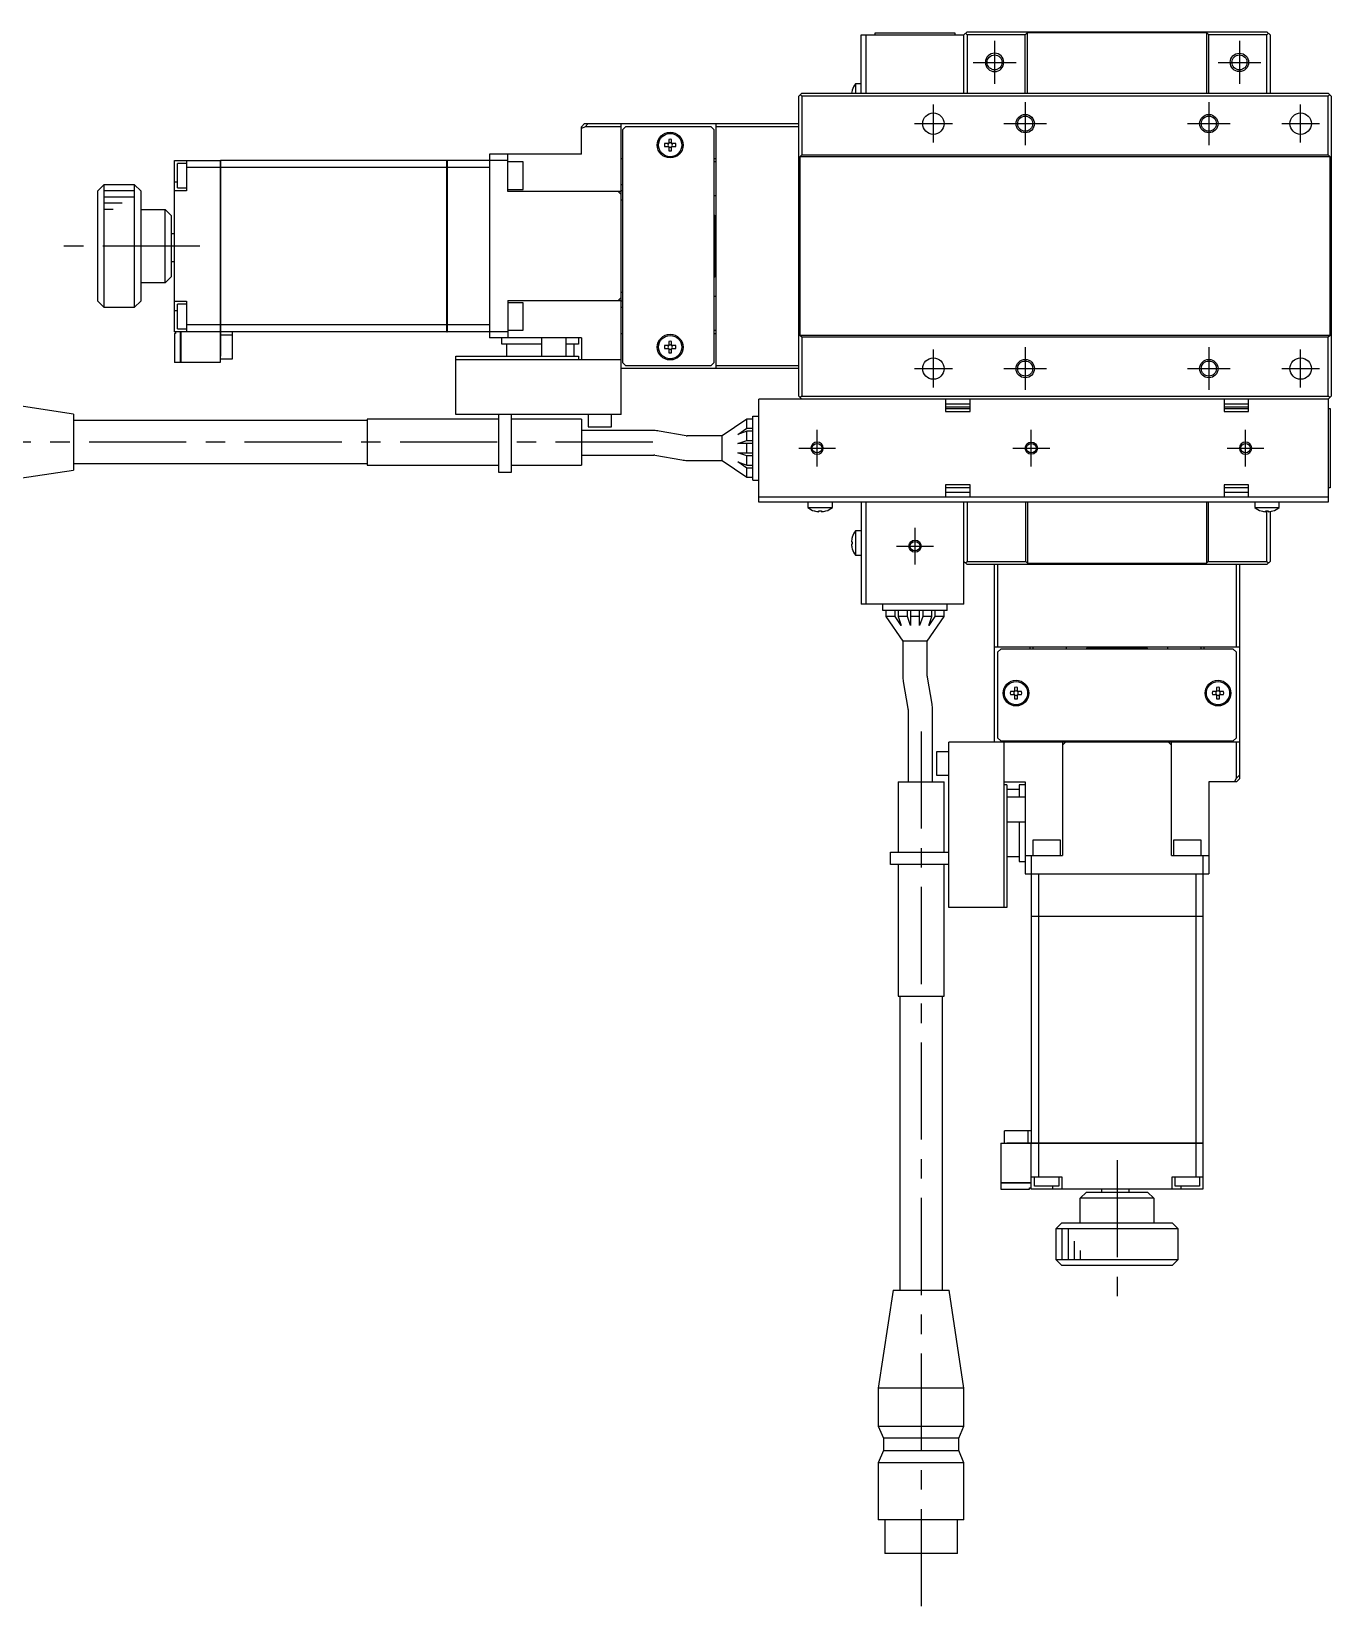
# Model space of a CAD drawing. Extents: x -2 to 723, y -8 to 429.
# Drawn here: x 511.2 to 723.5, y 86.6 to 345.8 of the extents above; entities that cross this region are included whole.
import ezdxf

# ---------------------------------------------------------------- set-up
doc = ezdxf.new("R2010")
doc.units = 0
doc.header["$LTSCALE"] = 0.5
doc.linetypes.add('CENTER', pattern=[50.8, 31.75, -6.35, 6.35, -6.35])
for name, color, linetype in [('MSM_CENTER', 1, 'CENTER'), ('MSM_CONTINUOUS', 7, 'CONTINUOUS'), ('MSM_NARROW', 5, 'CONTINUOUS')]:
    doc.layers.add(name, color=color, linetype=linetype)

msp = doc.modelspace()

# ---------------------------------------------------------------- linework, layer by layer
at = {"layer": 'MSM_CENTER'}
for p, q in [((668.47, 344.3), (668.47, 337.3)), ((708.47, 344.3), (708.47, 337.3)), ((664.97, 340.8), (671.97, 340.8)), ((704.97, 340.8), (711.97, 340.8)), ((658.47, 327.7), (658.47, 333.9)), ((673.47, 334.3), (673.47, 327.3)), ((703.47, 334.3), (703.47, 327.3)), ((718.47, 327.7), (718.47, 333.9)), ((655.37, 330.8), (661.57, 330.8)), ((669.97, 330.8), (676.97, 330.8)), ((699.97, 330.8), (706.97, 330.8)), ((715.37, 330.8), (721.57, 330.8)), ((538.65, 310.8), (514.57, 310.8)), ((658.47, 287.7), (658.47, 293.9)), ((673.47, 294.3), (673.47, 287.3)), ((703.47, 294.3), (703.47, 287.3)), ((718.47, 287.7), (718.47, 293.9)), ((655.37, 290.8), (661.57, 290.8)), ((669.97, 290.8), (676.97, 290.8)), ((699.97, 290.8), (706.97, 290.8)), ((715.37, 290.8), (721.57, 290.8)), ((639.47, 274.8), (639.47, 280.8)), ((674.47, 274.8), (674.47, 280.8)), ((709.47, 274.8), (709.47, 280.8)), ((612.62, 278.8), (467.44, 278.8)), ((636.47, 277.8), (642.47, 277.8)), ((671.47, 277.8), (677.47, 277.8)), ((706.47, 277.8), (712.47, 277.8)), ((655.47, 258.8), (655.47, 264.8)), ((652.47, 261.8), (658.47, 261.8)), ((656.47, 231.55), (656.47, 86.55)), ((688.47, 161.55), (688.47, 136.55))]:
    msp.add_line(p, q, dxfattribs=at)
at = {"layer": 'MSM_CONTINUOUS'}
for p, q in [((646.67, 345.3), (663.47, 345.3)), ((646.67, 335.8), (646.67, 345.3)), ((647.47, 335.8), (647.47, 345.3)), ((648.97, 345.6), (661.97, 345.6)), ((648.97, 345.3), (648.97, 345.6)), ((661.97, 345.6), (661.97, 345.3)), ((663.97, 345.8), (663.47, 345.3)), ((663.47, 335.8), (663.47, 345.3)), ((663.97, 345.3), (663.72, 345.55)), ((663.97, 345.8), (712.97, 345.8)), ((673.47, 345.3), (663.97, 345.3)), ((663.97, 345.3), (663.97, 335.8)), ((673.47, 345.3), (673.77, 345.6)), ((673.47, 335.8), (673.47, 345.3)), ((703.17, 345.6), (673.77, 345.6)), ((673.77, 345.6), (673.77, 335.8)), ((703.17, 345.6), (703.47, 345.3)), ((703.17, 335.8), (703.17, 345.6)), ((712.97, 345.3), (703.47, 345.3)), ((703.47, 335.8), (703.47, 345.3)), ((713.47, 345.3), (712.97, 345.8)), ((713.22, 345.55), (712.97, 345.3)), ((712.97, 335.8), (712.97, 345.3)), ((713.47, 345.3), (713.47, 335.8)), ((645.77, 337.3), (645.77, 335.8)), ((646.67, 337.3), (645.77, 337.3)), ((636.97, 335.8), (636.47, 335.3)), ((636.47, 286.3), (636.47, 335.3)), ((636.72, 335.55), (636.97, 335.3)), ((636.97, 335.8), (722.97, 335.8)), ((722.97, 335.3), (636.97, 335.3)), ((636.97, 335.3), (636.97, 325.7)), ((645.21, 336.25), (645.21, 336.23)), ((723.47, 335.3), (722.97, 335.8)), ((722.97, 335.3), (723.22, 335.55)), ((722.97, 325.7), (722.97, 335.3)), ((723.47, 335.3), (723.47, 286.3)), ((600.97, 330.3), (601.47, 330.8)), ((601.58, 330.3), (600.97, 330)), ((600.97, 325.8), (600.97, 330.3)), ((601.47, 330.8), (636.47, 330.8)), ((602.08, 330.8), (601.58, 330.3)), ((607.47, 330.3), (601.58, 330.3)), ((607.47, 283.3), (607.47, 330.8)), ((608.17, 330.3), (607.67, 329.8)), ((607.67, 329.8), (607.67, 291.8)), ((622.17, 330.3), (608.17, 330.3)), ((622.67, 329.8), (622.17, 330.3)), ((622.67, 291.8), (622.67, 329.8)), ((622.97, 290.8), (622.97, 330.8)), ((636.47, 330.3), (622.97, 330.3)), ((615.23, 327.54), (614.55, 327.54)), ((614.55, 327.06), (615.23, 327.06)), ((615.23, 328.22), (615.23, 327.54)), ((615.23, 327.06), (615.23, 326.38)), ((615.71, 327.54), (615.71, 328.22)), ((616.39, 327.54), (615.71, 327.54)), ((615.71, 326.38), (615.71, 327.06)), ((615.71, 327.06), (616.39, 327.06)), ((534.47, 296.8), (534.47, 324.8)), ((534.47, 324.8), (541.97, 324.8)), ((536.47, 324.3), (534.97, 324.3)), ((534.97, 320.3), (534.97, 324.3)), ((536.47, 324.8), (536.47, 319.8)), ((541.97, 324.8), (541.97, 291.8)), ((541.97, 324.79), (542.02, 324.79)), ((578.97, 324.8), (542.02, 324.8)), ((542.02, 324.8), (542.02, 292.8)), ((578.97, 296.8), (578.97, 324.8)), ((578.97, 324.79), (579.02, 324.79)), ((579.02, 324.8), (579.02, 296.8)), ((588.97, 324.8), (579.02, 324.8)), ((585.97, 325.8), (585.97, 295.8)), ((600.97, 325.8), (585.97, 325.8)), ((588.97, 319.7), (588.97, 325.8)), ((591.47, 324.55), (588.97, 324.55)), ((591.47, 320.05), (591.47, 324.55)), ((607.67, 325.05), (607.47, 325.05)), ((622.97, 325.05), (622.67, 325.05)), ((622.97, 324.55), (622.67, 324.55)), ((636.67, 325.4), (636.97, 325.7)), ((636.67, 325.4), (636.67, 296.2)), ((723.27, 325.4), (636.67, 325.4)), ((636.97, 325.7), (722.97, 325.7)), ((722.97, 325.7), (723.27, 325.4)), ((723.27, 296.2), (723.27, 325.4)), ((541.97, 323.65), (536.47, 323.65)), ((541.97, 323.65), (542.02, 323.65)), ((578.97, 323.65), (542.02, 323.65)), ((578.97, 323.65), (579.02, 323.65)), ((585.97, 323.65), (579.02, 323.65)), ((522.97, 320.8), (521.97, 319.8)), ((521.97, 301.8), (521.97, 319.8)), ((522.97, 320.8), (522.97, 300.8)), ((527.97, 320.8), (522.97, 320.8)), ((527.97, 300.8), (527.97, 320.8)), ((528.97, 319.8), (527.97, 320.8)), ((528.97, 319.8), (528.97, 301.8)), ((534.47, 321.3), (534.97, 321.3)), ((536.47, 319.8), (534.47, 319.8)), ((534.97, 320.3), (536.47, 320.3)), ((588.97, 320.05), (591.47, 320.05)), ((607.47, 319.7), (588.97, 319.7)), ((606.97, 319.7), (607.47, 319.2)), ((607.67, 320.8), (607.47, 320.8)), ((607.67, 319.8), (607.47, 319.8)), ((622.67, 319.05), (622.97, 319.05)), ((528.97, 316.8), (532.97, 316.8)), ((533.97, 315.8), (532.97, 316.8)), ((532.97, 304.8), (532.97, 316.8)), ((607.67, 318.3), (607.47, 318.3)), ((533.97, 315.8), (533.97, 305.8)), ((622.77, 315.8), (622.67, 315.8)), ((622.77, 305.8), (622.77, 315.8)), ((622.97, 315.6), (622.77, 315.8)), ((534.47, 312.8), (533.97, 312.8)), ((533.97, 308.3), (534.47, 308.3)), ((622.77, 305.8), (622.97, 306)), ((532.97, 304.8), (528.97, 304.8)), ((532.97, 304.8), (533.97, 305.8)), ((622.67, 305.8), (622.77, 305.8)), ((521.97, 301.8), (522.97, 300.8)), ((522.97, 300.8), (527.97, 300.8)), ((527.97, 300.8), (528.97, 301.8)), ((534.47, 301.8), (536.47, 301.8)), ((534.97, 297.3), (534.97, 301.3)), ((536.47, 301.3), (534.97, 301.3)), ((536.47, 301.8), (536.47, 296.8)), ((588.97, 301.9), (607.47, 301.9)), ((588.97, 301.9), (588.97, 295.8)), ((591.47, 301.55), (588.97, 301.55)), ((591.47, 297.05), (591.47, 301.55)), ((607.47, 302.4), (606.97, 301.9)), ((607.47, 303.3), (607.67, 303.3)), ((607.67, 301.8), (607.47, 301.8)), ((607.47, 300.8), (607.67, 300.8)), ((622.97, 302.55), (622.67, 302.55)), ((534.47, 300.3), (534.97, 300.3)), ((541.97, 296.8), (534.47, 296.8)), ((534.67, 296.5), (534.47, 296.5)), ((534.47, 296.5), (534.47, 291.8)), ((534.67, 296.8), (534.67, 296.5)), ((534.97, 297.3), (536.47, 297.3)), ((535.47, 291.8), (535.47, 296.8)), ((535.52, 296.8), (535.52, 291.8)), ((541.97, 297.96), (536.47, 297.96)), ((541.97, 297.96), (542.02, 297.96)), ((541.97, 296.81), (542.02, 296.81)), ((578.97, 297.96), (542.02, 297.96)), ((578.97, 296.8), (542.02, 296.8)), ((542.02, 296.3), (543.97, 296.3)), ((543.97, 292.4), (543.97, 296.8)), ((578.97, 297.96), (579.02, 297.96)), ((578.97, 296.81), (579.02, 296.81)), ((585.97, 297.96), (579.02, 297.96)), ((588.97, 296.8), (579.02, 296.8)), ((600.97, 295.8), (585.97, 295.8)), ((587.97, 294.8), (587.97, 295.8)), ((588.97, 297.05), (591.47, 297.05)), ((594.47, 295.8), (594.47, 292.8)), ((598.47, 292.8), (598.47, 295.8)), ((600.47, 295.8), (600.47, 294.8)), ((600.97, 295.8), (600.97, 292.3)), ((607.47, 296.55), (607.67, 296.55)), ((622.67, 297.05), (622.97, 297.05)), ((622.67, 296.55), (622.97, 296.55)), ((636.97, 295.9), (636.67, 296.2)), ((723.27, 296.2), (636.67, 296.2)), ((636.97, 295.9), (636.97, 286.3)), ((722.97, 295.9), (636.97, 295.9)), ((723.27, 296.2), (722.97, 295.9)), ((722.97, 286.3), (722.97, 295.9)), ((594.47, 294.8), (587.97, 294.8)), ((588.72, 294.8), (588.72, 292.8)), ((600.47, 294.8), (598.47, 294.8)), ((599.72, 294.8), (599.72, 292.8)), ((615.23, 294.54), (614.55, 294.54)), ((614.55, 294.06), (615.23, 294.06)), ((615.23, 295.22), (615.23, 294.54)), ((615.23, 294.06), (615.23, 293.38)), ((615.71, 294.54), (615.71, 295.22)), ((616.39, 294.54), (615.71, 294.54)), ((615.71, 293.38), (615.71, 294.06)), ((615.71, 294.06), (616.39, 294.06)), ((535.47, 291.8), (534.47, 291.8)), ((535.47, 291.85), (535.52, 291.85)), ((541.97, 291.8), (535.52, 291.8)), ((542.02, 292.8), (541.97, 292.8)), ((541.97, 292.4), (543.97, 292.4)), ((580.47, 292.8), (600.47, 292.8)), ((580.47, 283.3), (580.47, 292.8)), ((580.47, 292.3), (607.47, 292.3)), ((600.47, 292.8), (600.47, 292.3)), ((636.47, 290.8), (607.47, 290.8)), ((607.67, 291.8), (608.17, 291.3)), ((608.17, 291.3), (622.17, 291.3)), ((622.17, 291.3), (622.67, 291.8)), ((622.97, 291.3), (636.47, 291.3)), ((517.97, 283.37), (501.97, 285.8)), ((722.97, 285.8), (629.97, 285.8)), ((629.97, 269), (629.97, 285.8)), ((636.47, 286.3), (636.97, 285.8)), ((636.97, 286.3), (636.72, 286.05)), ((636.97, 286.3), (722.97, 286.3)), ((660.47, 285.8), (660.47, 283.8)), ((664.47, 283.8), (664.47, 285.8)), ((705.97, 285.8), (705.97, 283.8)), ((709.97, 283.8), (709.97, 285.8)), ((723.22, 286.05), (722.97, 286.3)), ((722.97, 285.8), (723.47, 286.3)), ((722.97, 285.8), (722.97, 269)), ((517.97, 283.37), (517.97, 274.23)), ((607.47, 283.3), (580.47, 283.3)), ((587.47, 273.8), (587.47, 283.3)), ((589.47, 283.3), (589.47, 273.8)), ((602.07, 283.3), (602.07, 281.3)), ((605.87, 281.3), (605.87, 283.3)), ((628.97, 272.55), (628.97, 283.05)), ((628.97, 283.05), (629.97, 283.05)), ((664.47, 285), (660.47, 285)), ((664.47, 284.5), (660.47, 284.5)), ((660.47, 284.3), (664.47, 284.3)), ((660.47, 283.8), (664.47, 283.8)), ((709.97, 285), (705.97, 285)), ((709.97, 284.5), (705.97, 284.5)), ((705.97, 284.3), (709.97, 284.3)), ((705.97, 283.8), (709.97, 283.8)), ((722.97, 284.3), (723.27, 284.3)), ((723.27, 284.3), (723.27, 271.3)), ((565.97, 282.3), (517.97, 282.3)), ((565.97, 282.55), (565.97, 275.05)), ((587.47, 282.55), (565.97, 282.55)), ((600.97, 282.55), (589.47, 282.55)), ((600.97, 282.55), (600.97, 275.05)), ((612.78, 280.67), (600.97, 280.67)), ((602.07, 281.3), (605.87, 281.3)), ((618.06, 279.82), (613.65, 280.6)), ((627.97, 282.55), (623.97, 279.8)), ((626.52, 280.05), (627.97, 281.05)), ((627.97, 280.55), (626.52, 280.05)), ((628.97, 282.55), (627.97, 282.55)), ((627.97, 281.05), (627.97, 282.55)), ((627.97, 281.05), (628.97, 281.05)), ((628.97, 280.55), (627.97, 280.55)), ((627.97, 279.05), (627.97, 280.55)), ((623.97, 279.8), (618.23, 279.8)), ((623.97, 275.8), (623.97, 279.8)), ((626.52, 278.55), (627.97, 279.05)), ((628.97, 278.55), (626.52, 278.55)), ((627.97, 279.05), (628.97, 279.05)), ((627.97, 277.05), (627.97, 278.55)), ((517.97, 275.3), (565.97, 275.3)), ((565.97, 275.05), (587.47, 275.05)), ((589.47, 275.05), (600.97, 275.05)), ((600.97, 276.67), (612.78, 276.67)), ((612.96, 276.66), (617.36, 275.88)), ((618.23, 275.8), (623.97, 275.8)), ((623.97, 275.8), (627.97, 273.05)), ((627.97, 276.55), (626.52, 277.05)), ((626.52, 277.05), (628.97, 277.05)), ((626.52, 275.55), (627.97, 275.05)), ((627.97, 274.55), (626.52, 275.55)), ((628.97, 276.55), (627.97, 276.55)), ((627.97, 275.05), (627.97, 276.55)), ((627.97, 275.05), (628.97, 275.05)), ((501.97, 271.8), (517.97, 274.23)), ((589.47, 273.8), (587.47, 273.8)), ((628.97, 274.55), (627.97, 274.55)), ((627.97, 273.05), (627.97, 274.55)), ((627.97, 273.05), (628.97, 273.05)), ((628.97, 272.55), (629.97, 272.55)), ((722.97, 269.8), (629.97, 269.8)), ((664.47, 271.8), (660.47, 271.8)), ((660.47, 271.8), (660.47, 269.8)), ((664.47, 271.3), (660.47, 271.3)), ((660.47, 270.6), (664.47, 270.6)), ((664.47, 269.8), (664.47, 271.8)), ((709.97, 271.8), (705.97, 271.8)), ((705.97, 271.8), (705.97, 269.8)), ((709.97, 271.3), (705.97, 271.3)), ((705.97, 270.6), (709.97, 270.6)), ((709.97, 269.8), (709.97, 271.8)), ((723.27, 271.3), (722.97, 271.3)), ((722.97, 269), (629.97, 269)), ((637.97, 269), (637.97, 268.11)), ((637.97, 268.11), (641.97, 268.11)), ((639.02, 267.55), (639.04, 267.55)), ((639.77, 267.55), (640.17, 267.55)), ((639.77, 267.42), (639.77, 267.55)), ((640.17, 267.55), (640.17, 267.42)), ((640.9, 267.55), (640.92, 267.55)), ((641.97, 268.11), (641.97, 269)), ((646.67, 269), (646.67, 252.3)), ((647.47, 252.3), (647.47, 269)), ((663.47, 252.3), (663.47, 269)), ((663.97, 269), (663.97, 259.3)), ((673.57, 259.3), (673.57, 269)), ((673.87, 269), (673.87, 259)), ((703.07, 269), (703.07, 259)), ((703.37, 269), (703.37, 259.3)), ((710.97, 269), (710.97, 268.11)), ((710.97, 268.11), (714.97, 268.11)), ((712.02, 267.55), (712.04, 267.55)), ((712.77, 267.55), (713.17, 267.55)), ((712.77, 267.42), (712.77, 267.55)), ((712.97, 259.3), (712.97, 267.55)), ((713.17, 267.55), (713.17, 267.42)), ((713.47, 267.45), (713.47, 259.3)), ((713.9, 267.55), (713.92, 267.55)), ((714.97, 268.11), (714.97, 269)), ((645.08, 262.5), (645.21, 262.5)), ((645.21, 262.1), (645.08, 262.1)), ((645.21, 263.25), (645.21, 263.23)), ((645.21, 262.5), (645.21, 262.1)), ((646.67, 264.3), (645.77, 264.3)), ((645.77, 264.3), (645.77, 260.3)), ((645.21, 261.38), (645.21, 261.35)), ((645.77, 260.3), (646.67, 260.3)), ((663.47, 259.3), (663.97, 258.8)), ((663.72, 259.05), (663.97, 259.3)), ((663.97, 259.3), (673.57, 259.3)), ((673.87, 259), (673.57, 259.3)), ((703.37, 259.3), (703.07, 259)), ((703.37, 259.3), (712.97, 259.3)), ((712.97, 259.3), (713.22, 259.05)), ((712.97, 258.8), (713.47, 259.3)), ((712.97, 258.8), (663.97, 258.8)), ((668.47, 229.8), (668.47, 258.8)), ((668.97, 258.8), (668.97, 245.3)), ((673.87, 259), (703.07, 259)), ((707.97, 245.3), (707.97, 258.8)), ((708.47, 258.8), (708.47, 223.8)), ((663.47, 252.3), (646.67, 252.3)), ((650.22, 251.3), (650.22, 252.3)), ((660.72, 251.3), (660.72, 252.3)), ((660.72, 251.3), (650.22, 251.3)), ((650.72, 251.3), (650.72, 250.3)), ((650.72, 250.3), (653.47, 246.3)), ((652.22, 250.3), (650.72, 250.3)), ((652.22, 250.3), (652.22, 251.3)), ((653.22, 248.85), (652.22, 250.3)), ((652.72, 251.3), (652.72, 250.3)), ((652.72, 250.3), (653.22, 248.85)), ((654.22, 250.3), (652.72, 250.3)), ((654.22, 250.3), (654.22, 251.3)), ((654.72, 248.85), (654.22, 250.3)), ((654.72, 251.3), (654.72, 248.85)), ((656.22, 250.3), (654.72, 250.3)), ((656.22, 248.85), (656.22, 251.3)), ((656.72, 250.3), (656.22, 248.85)), ((656.72, 251.3), (656.72, 250.3)), ((658.22, 250.3), (656.72, 250.3)), ((657.47, 246.3), (660.22, 250.3)), ((657.72, 248.85), (658.22, 250.3)), ((658.72, 250.3), (657.72, 248.85)), ((658.22, 250.3), (658.22, 251.3)), ((658.72, 251.3), (658.72, 250.3)), ((660.22, 250.3), (658.72, 250.3)), ((660.22, 250.3), (660.22, 251.3)), ((657.47, 246.3), (653.47, 246.3)), ((653.47, 246.3), (653.47, 240.57)), ((657.47, 240.57), (657.47, 246.3)), ((708.47, 245.3), (668.47, 245.3)), ((669.47, 245), (668.97, 244.5)), ((668.97, 244.5), (668.97, 230.5)), ((707.47, 245), (669.47, 245)), ((674.22, 245.3), (674.22, 245)), ((674.72, 245.3), (674.72, 245)), ((680.22, 245), (680.22, 245.3)), ((683.67, 245.3), (683.47, 245.1)), ((693.47, 245.1), (683.47, 245.1)), ((683.47, 245.1), (683.47, 245)), ((693.47, 245.1), (693.27, 245.3)), ((693.47, 245), (693.47, 245.1)), ((696.72, 245.3), (696.72, 245)), ((702.22, 245), (702.22, 245.3)), ((702.72, 245), (702.72, 245.3)), ((707.97, 244.5), (707.47, 245)), ((707.97, 230.5), (707.97, 244.5)), ((653.55, 239.7), (654.32, 235.29)), ((658.26, 235.99), (657.49, 240.39)), ((671.73, 238.72), (671.73, 238.04)), ((672.21, 238.04), (672.21, 238.72)), ((704.73, 238.72), (704.73, 238.04)), ((705.21, 238.04), (705.21, 238.72)), ((671.73, 238.04), (671.05, 238.04)), ((671.05, 237.56), (671.73, 237.56)), ((671.73, 237.56), (671.73, 236.88)), ((672.89, 238.04), (672.21, 238.04)), ((672.21, 236.88), (672.21, 237.56)), ((672.21, 237.56), (672.89, 237.56)), ((704.73, 238.04), (704.05, 238.04)), ((704.05, 237.56), (704.73, 237.56)), ((704.73, 237.56), (704.73, 236.88)), ((705.89, 238.04), (705.21, 238.04)), ((705.21, 236.88), (705.21, 237.56)), ((705.21, 237.56), (705.89, 237.56)), ((654.34, 235.12), (654.34, 223.3)), ((658.34, 223.3), (658.34, 235.12)), ((658.97, 228.2), (658.97, 224.4)), ((660.97, 228.2), (658.97, 228.2)), ((660.97, 202.8), (660.97, 229.8)), ((708.47, 229.8), (660.97, 229.8)), ((668.97, 230.5), (669.47, 230)), ((669.47, 230), (707.47, 230)), ((669.97, 229.8), (669.97, 202.8)), ((674.22, 230), (674.22, 229.8)), ((678.47, 230), (678.47, 229.8)), ((679.47, 230), (679.47, 229.8)), ((679.57, 229.3), (680.07, 229.8)), ((679.57, 229.8), (679.57, 211.3)), ((680.97, 230), (680.97, 229.8)), ((695.97, 229.8), (695.97, 230)), ((696.87, 229.8), (697.37, 229.3)), ((697.37, 211.3), (697.37, 229.8)), ((697.47, 230), (697.47, 229.8)), ((698.47, 229.8), (698.47, 230)), ((702.72, 229.8), (702.72, 230)), ((707.47, 230), (707.97, 230.5)), ((707.97, 223.92), (707.97, 229.8)), ((652.72, 223.3), (660.22, 223.3)), ((652.72, 223.3), (652.72, 211.8)), ((658.97, 224.4), (660.97, 224.4)), ((660.22, 211.8), (660.22, 223.3)), ((669.97, 223.3), (673.47, 223.3)), ((673.47, 223.3), (673.47, 208.3)), ((707.97, 223.3), (703.47, 223.3)), ((703.47, 223.3), (703.47, 208.3)), ((707.66, 223.3), (707.97, 223.92)), ((707.97, 223.92), (708.47, 224.42)), ((708.47, 223.8), (707.97, 223.3)), ((670.47, 222.8), (669.97, 222.8)), ((670.47, 222.8), (670.47, 202.8)), ((672.47, 222.05), (670.47, 222.05)), ((673.47, 220.8), (670.47, 220.8)), ((673.47, 222.8), (672.47, 222.8)), ((672.47, 222.8), (672.47, 220.8)), ((670.47, 216.8), (673.47, 216.8)), ((672.47, 216.8), (672.47, 210.3)), ((679.22, 213.8), (674.72, 213.8)), ((674.72, 213.8), (674.72, 211.3)), ((679.22, 211.3), (679.22, 213.8)), ((702.22, 213.8), (697.72, 213.8)), ((697.72, 213.8), (697.72, 211.3)), ((702.22, 211.3), (702.22, 213.8)), ((651.47, 209.8), (651.47, 211.8)), ((651.47, 211.8), (660.97, 211.8)), ((672.47, 211.05), (670.47, 211.05)), ((672.47, 210.3), (673.47, 210.3)), ((673.47, 211.3), (679.57, 211.3)), ((674.47, 211.3), (674.47, 201.35)), ((697.37, 211.3), (703.47, 211.3)), ((702.47, 211.3), (702.47, 201.35)), ((660.97, 209.8), (651.47, 209.8)), ((652.72, 209.8), (652.72, 188.3)), ((660.22, 188.3), (660.22, 209.8)), ((673.47, 208.3), (703.47, 208.3)), ((675.63, 208.3), (675.63, 201.35)), ((701.32, 208.3), (701.32, 201.35)), ((670.47, 202.8), (660.97, 202.8)), ((674.47, 201.35), (702.47, 201.35)), ((674.47, 201.3), (674.47, 164.35)), ((702.47, 201.3), (674.47, 201.3)), ((674.48, 201.3), (674.48, 201.35)), ((675.63, 201.3), (675.63, 201.35)), ((675.63, 201.3), (675.63, 164.35)), ((701.31, 201.3), (701.31, 201.35)), ((701.32, 201.3), (701.32, 164.35)), ((702.46, 201.3), (702.46, 201.35)), ((702.47, 201.3), (702.47, 164.35)), ((652.72, 188.3), (660.22, 188.3)), ((652.97, 188.3), (652.97, 140.3)), ((659.97, 140.3), (659.97, 188.3)), ((670.07, 164.3), (670.07, 166.3)), ((674.47, 166.3), (670.07, 166.3)), ((673.97, 164.35), (673.97, 166.3)), ((669.47, 164.3), (669.47, 157.85)), ((669.47, 164.3), (702.47, 164.3)), ((670.47, 164.3), (670.47, 164.35)), ((670.47, 164.35), (702.47, 164.35)), ((674.47, 156.8), (674.47, 164.3)), ((674.48, 164.3), (674.48, 164.35)), ((675.63, 164.3), (675.63, 164.35)), ((675.63, 164.3), (675.63, 158.8)), ((701.31, 164.3), (701.31, 164.35)), ((701.32, 164.3), (701.32, 158.8)), ((702.46, 164.3), (702.46, 164.35)), ((702.47, 164.3), (702.47, 156.8)), ((674.47, 158.8), (679.47, 158.8)), ((674.97, 157.3), (674.97, 158.8)), ((678.97, 158.8), (678.97, 157.3)), ((679.47, 158.8), (679.47, 156.8)), ((697.47, 156.8), (697.47, 158.8)), ((697.47, 158.8), (702.47, 158.8)), ((697.97, 157.3), (697.97, 158.8)), ((701.97, 158.8), (701.97, 157.3)), ((669.47, 157.85), (674.47, 157.85)), ((669.47, 157.8), (669.47, 156.8)), ((674.47, 157.8), (669.47, 157.8)), ((669.47, 156.8), (674.17, 156.8)), ((669.52, 157.8), (669.52, 157.85)), ((674.17, 157), (674.47, 157)), ((674.17, 156.8), (674.17, 157)), ((702.47, 156.8), (674.47, 156.8)), ((678.97, 157.3), (674.97, 157.3)), ((677.97, 156.8), (677.97, 157.3)), ((683.47, 156.3), (682.47, 155.3)), ((683.47, 156.3), (693.47, 156.3)), ((685.97, 156.3), (685.97, 156.8)), ((690.47, 156.3), (690.47, 156.8)), ((694.47, 155.3), (693.47, 156.3)), ((701.97, 157.3), (697.97, 157.3)), ((698.97, 156.8), (698.97, 157.3)), ((682.47, 151.3), (682.47, 155.3)), ((694.47, 155.3), (682.47, 155.3)), ((694.47, 155.3), (694.47, 151.3)), ((679.47, 151.3), (678.47, 150.3)), ((679.47, 151.3), (697.47, 151.3)), ((698.47, 150.3), (697.47, 151.3)), ((698.47, 150.3), (678.47, 150.3)), ((678.47, 150.3), (678.47, 145.3)), ((698.47, 145.3), (698.47, 150.3)), ((678.47, 145.3), (698.47, 145.3)), ((678.47, 145.3), (679.47, 144.3)), ((697.47, 144.3), (698.47, 145.3)), ((697.47, 144.3), (679.47, 144.3)), ((651.9, 140.3), (649.47, 124.3)), ((651.9, 140.3), (661.04, 140.3)), ((663.47, 124.3), (661.04, 140.3)), ((649.47, 124.3), (649.47, 118.1)), ((663.47, 124.3), (649.47, 124.3)), ((663.47, 118.1), (663.47, 124.3)), ((649.47, 118.1), (650.32, 116.1)), ((649.47, 118.1), (663.47, 118.1)), ((662.62, 116.1), (663.47, 118.1)), ((650.32, 114.1), (649.47, 112.1)), ((650.32, 116.1), (650.32, 114.1)), ((662.62, 116.1), (650.32, 116.1)), ((650.32, 114.1), (662.62, 114.1)), ((662.62, 114.1), (662.62, 116.1)), ((663.47, 112.1), (662.62, 114.1)), ((649.47, 112.1), (649.47, 102.8)), ((663.47, 112.1), (649.47, 112.1)), ((663.47, 102.8), (663.47, 112.1)), ((663.47, 102.8), (649.47, 102.8)), ((650.52, 102.8), (650.52, 97.3)), ((662.42, 97.3), (662.42, 102.8)), ((662.42, 97.3), (650.52, 97.3))]:
    msp.add_line(p, q, dxfattribs=at)
for centre, radius in [((668.47, 340.8), 1.23), ((708.47, 340.8), 1.23), ((658.47, 330.8), 1.75), ((673.47, 330.8), 1.23), ((703.47, 330.8), 1.23), ((718.47, 330.8), 1.75), ((615.47, 327.3), 2.1), ((615.47, 327.3), 1.9), ((615.47, 294.3), 2.1), ((615.47, 294.3), 1.9), ((658.47, 290.8), 1.75), ((673.47, 290.8), 1.23), ((703.47, 290.8), 1.23), ((718.47, 290.8), 1.75), ((639.47, 277.8), 0.783), ((674.47, 277.8), 0.783), ((709.47, 277.8), 0.783), ((655.47, 261.8), 0.783), ((671.97, 237.8), 2.1), ((671.97, 237.8), 1.9), ((704.97, 237.8), 2.1), ((704.97, 237.8), 1.9)]:
    msp.add_circle(centre, radius, dxfattribs=at)
for centre, radius, start, end in [((648.27, 335.3), 3.2, 141.3178, 162.73), ((648.27, 335.3), 3.19, 163.0947, 170.9929), ((615.47, 327.3), 0.95, 165.3667, 194.6333), ((615.47, 327.3), 0.365, 138.8496, 221.1504), ((615.47, 327.3), 0.95, 75.3667, 104.6333), ((615.47, 327.3), 0.365, 48.8496, 131.1504), ((615.47, 327.3), 0.365, 228.8496, 311.1504), ((615.47, 327.3), 0.365, 318.8496, 41.1504), ((615.47, 327.3), 0.95, 345.3667, 14.6333), ((615.47, 327.3), 0.95, 255.3667, 284.6333), ((615.47, 294.3), 0.95, 165.3667, 194.6333), ((615.47, 294.3), 0.365, 138.8496, 221.1504), ((615.47, 294.3), 0.95, 75.3667, 104.6333), ((615.47, 294.3), 0.365, 48.8496, 131.1504), ((615.47, 294.3), 0.365, 228.8496, 311.1504), ((615.47, 294.3), 0.95, 255.3667, 284.6333), ((615.47, 294.3), 0.365, 318.8496, 41.1504), ((615.47, 294.3), 0.95, 345.3667, 14.6333), ((612.78, 275.67), 5, 80, 90), ((618.23, 280.8), 1, 260, 270), ((612.78, 275.67), 1, 80, 90), ((618.23, 280.8), 5, 260, 270), ((639.97, 270.6), 3.2, 231.3178, 252.73), ((639.97, 270.6), 3.19, 253.0947, 266.4097), ((639.97, 270.6), 3.19, 273.5903, 286.9053), ((639.97, 270.6), 3.2, 287.27, 308.6822), ((712.97, 270.6), 3.2, 231.3178, 252.73), ((712.97, 270.6), 3.19, 253.0947, 266.4097), ((712.97, 270.6), 3.19, 273.5903, 286.9053), ((712.97, 270.6), 3.2, 287.27, 308.6822), ((648.27, 262.3), 3.19, 163.0947, 176.4097), ((648.27, 262.3), 3.19, 183.5903, 196.9053), ((648.27, 262.3), 3.2, 141.3178, 162.73), ((648.27, 262.3), 3.2, 197.27, 218.6822), ((658.47, 240.57), 5, 180, 190), ((658.47, 240.57), 1, 180, 190), ((671.97, 237.8), 0.95, 75.3667, 104.6333), ((704.97, 237.8), 0.95, 75.3667, 104.6333), ((653.34, 235.12), 5, 0, 10), ((671.97, 237.8), 0.95, 165.3667, 194.6333), ((671.97, 237.8), 0.365, 138.8496, 221.1504), ((671.97, 237.8), 0.365, 48.8496, 131.1504), ((671.97, 237.8), 0.365, 228.8496, 311.1504), ((671.97, 237.8), 0.95, 255.3667, 284.6333), ((671.97, 237.8), 0.365, 318.8496, 41.1504), ((671.97, 237.8), 0.95, 345.3667, 14.6333), ((704.97, 237.8), 0.95, 165.3667, 194.6333), ((704.97, 237.8), 0.365, 138.8496, 221.1504), ((704.97, 237.8), 0.365, 48.8496, 131.1504), ((704.97, 237.8), 0.365, 228.8496, 311.1504), ((704.97, 237.8), 0.95, 255.3667, 284.6333), ((704.97, 237.8), 0.365, 318.8496, 41.1504), ((704.97, 237.8), 0.95, 345.3667, 14.6333), ((653.34, 235.12), 1, 0, 10)]:
    msp.add_arc(centre, radius, start, end, dxfattribs=at)
at = {"layer": 'MSM_NARROW'}
for p, q in [((527.97, 319.8), (522.97, 319.8)), ((527.97, 318.8), (522.97, 318.8)), ((525.97, 317.8), (522.97, 317.8)), ((524.47, 316.8), (522.97, 316.8)), ((679.47, 150.3), (679.47, 145.3)), ((680.47, 150.3), (680.47, 145.3)), ((681.47, 148.3), (681.47, 145.3)), ((682.47, 146.8), (682.47, 145.3))]:
    msp.add_line(p, q, dxfattribs=at)
at = {"layer": 'MSM_NARROW', "extrusion": (0, 0, -1)}
for centre, radius in [((-668.47, 340.8), 1.5), ((-639.47, 277.8), 1), ((-709.47, 277.8), 1)]:
    msp.add_circle(centre, radius, dxfattribs=at)
at = {"layer": 'MSM_NARROW'}
for centre, radius in [((708.47, 340.8), 1.5), ((673.47, 330.8), 1.5), ((703.47, 330.8), 1.5), ((673.47, 290.8), 1.5), ((703.47, 290.8), 1.5), ((674.47, 277.8), 1), ((655.47, 261.8), 1)]:
    msp.add_circle(centre, radius, dxfattribs=at)

doc.saveas('drawing.dxf')
